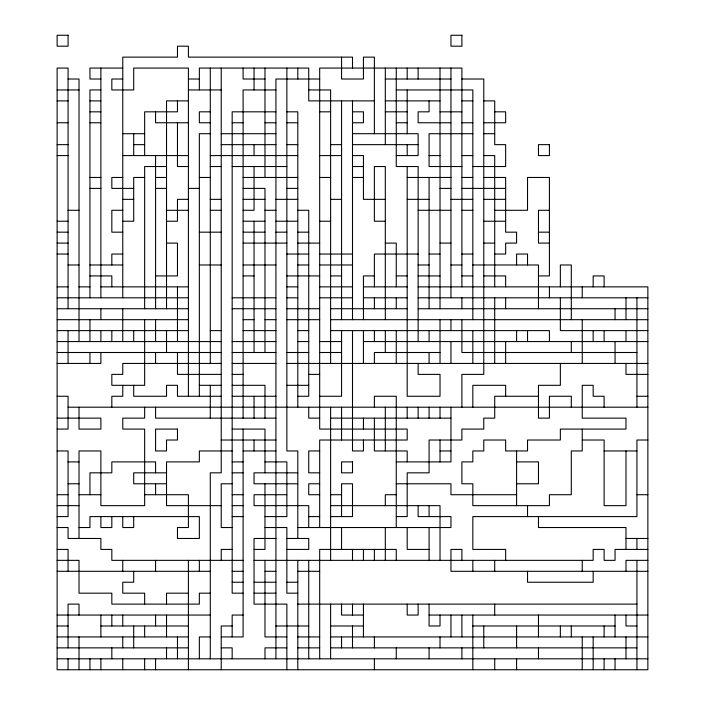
<?xml version="1.0" encoding="UTF-8"?>
<svg xmlns="http://www.w3.org/2000/svg" width="705" height="705" viewBox="0 0 705 705"><rect width="100%" height="100%" fill="white"/><g stroke="black" fill="none" stroke-linecap="round" stroke-linejoin="round"><path stroke-width="1.06" d="M122.767 68.068L89.949 68.068L89.949 79.013L100.886 79.013M68.068 79.013L79.013 79.013L79.013 341.564M122.767 79.013L111.831 79.013L111.831 89.949L133.703 89.949L133.703 68.068L188.402 68.068L188.402 396.263M188.402 79.013L199.348 79.013M264.983 79.013L243.102 79.013L243.102 68.068M319.682 79.013L275.919 79.013L275.919 658.814M385.318 79.013L450.953 79.013M461.898 79.013L483.78 79.013L483.78 374.381L461.898 374.381L461.898 407.199M57.131 89.949L79.013 89.949M100.886 89.949L89.949 89.949L89.949 297.801M188.402 89.949L221.22 89.949M275.919 89.949L243.102 89.949L243.102 418.135M308.737 89.949L330.619 89.949L330.619 363.436M396.263 89.949L472.835 89.949L472.835 319.682M57.131 100.886L68.068 100.886M89.949 100.886L100.886 100.886M188.402 100.886L166.53 100.886L166.53 308.737M374.381 100.886L308.737 100.886L308.737 68.068L199.348 68.068L199.348 89.949M385.318 100.886L440.017 100.886M461.898 100.886L472.835 100.886M483.78 100.886L494.716 100.886L494.716 144.648L505.652 144.648L505.652 166.53L472.835 166.53M89.949 111.831L100.886 111.831M210.284 111.831L199.348 111.831L199.348 122.767L210.284 122.767M275.919 111.831L232.165 111.831L232.165 593.169L243.102 593.169M286.864 111.831L297.801 111.831L297.801 407.199M319.682 111.831L330.619 111.831M352.5 111.831L363.436 111.831L363.436 122.767L352.5 122.767M385.318 111.831L407.199 111.831M440.017 111.831L461.898 111.831M494.716 111.831L505.652 111.831L505.652 122.767L483.78 122.767M57.131 122.767L68.068 122.767M89.949 122.767L100.886 122.767M188.402 122.767L155.585 122.767L155.585 111.831M232.165 122.767L243.102 122.767M264.983 122.767L275.919 122.767M286.864 122.767L297.801 122.767M396.263 122.767L407.199 122.767M450.953 122.767L418.135 122.767L418.135 111.831L429.081 111.831L429.081 100.886M461.898 122.767L472.835 122.767M122.767 133.703L144.648 133.703M210.284 133.703L199.348 133.703L199.348 396.263M221.22 133.703L275.919 133.703M352.5 133.703L418.135 133.703L418.135 155.585L396.263 155.585M472.835 133.703L429.081 133.703L429.081 166.53L461.898 166.53M483.78 133.703L494.716 133.703M57.131 144.648L68.068 144.648M133.703 144.648L144.648 144.648M221.22 144.648L275.919 144.648M286.864 144.648L297.801 144.648M330.619 144.648L341.564 144.648M352.5 144.648L418.135 144.648M57.131 155.585L68.068 155.585M122.767 155.585L188.402 155.585M210.284 155.585L297.801 155.585M319.682 155.585L341.564 155.585M352.5 155.585L363.436 155.585L363.436 199.348L385.318 199.348M429.081 155.585L440.017 155.585M461.898 155.585L472.835 155.585M483.78 155.585L494.716 155.585L494.716 286.864M166.53 166.53L144.648 166.53L144.648 308.737M188.402 166.53L177.466 166.53L177.466 122.767M210.284 166.53L221.22 166.53M232.165 166.53L286.864 166.53M352.5 166.53L363.436 166.53M89.949 177.466L100.886 177.466M122.767 177.466L111.831 177.466L111.831 188.402L133.703 188.402M144.648 177.466L133.703 177.466L133.703 221.22L122.767 221.22M155.585 177.466L166.53 177.466M199.348 177.466L210.284 177.466M243.102 177.466L297.801 177.466M319.682 177.466L330.619 177.466M352.5 177.466L363.436 177.466M407.199 177.466L450.953 177.466M461.898 177.466L472.835 177.466M483.78 177.466L505.652 177.466L505.652 232.165L516.598 232.165L516.598 243.102L505.652 243.102L505.652 254.047L494.716 254.047M89.949 188.402L100.886 188.402M155.585 188.402L166.53 188.402M188.402 188.402L199.348 188.402M243.102 188.402L264.983 188.402L264.983 352.5M286.864 188.402L297.801 188.402M440.017 188.402L450.953 188.402M461.898 188.402L505.652 188.402M122.767 199.348L133.703 199.348M188.402 199.348L177.466 199.348L177.466 221.22L166.53 221.22M210.284 199.348L221.22 199.348M243.102 199.348L264.983 199.348M275.919 199.348L297.801 199.348M330.619 199.348L341.564 199.348M407.199 199.348L429.081 199.348M450.953 199.348L472.835 199.348M483.78 199.348L505.652 199.348M68.068 210.284L79.013 210.284M122.767 210.284L111.831 210.284L111.831 232.165L122.767 232.165M166.53 210.284L188.402 210.284M210.284 210.284L221.22 210.284M243.102 210.284L254.047 210.284L254.047 166.53M264.983 210.284L275.919 210.284M297.801 210.284L308.737 210.284L308.737 396.263L297.801 396.263M418.135 210.284L450.953 210.284M461.898 210.284L472.835 210.284M494.716 210.284L527.534 210.284L527.534 177.466L549.415 177.466L549.415 275.919L538.47 275.919M549.415 210.284L538.47 210.284L538.47 243.102L549.415 243.102M57.131 221.22L68.068 221.22M243.102 221.22L264.983 221.22M275.919 221.22L297.801 221.22M319.682 221.22L330.619 221.22M385.318 221.22L374.381 221.22L374.381 166.53L385.318 166.53L385.318 319.682M483.78 221.22L505.652 221.22M57.131 232.165L68.068 232.165M199.348 232.165L221.22 232.165M243.102 232.165L264.983 232.165M275.919 232.165L286.864 232.165M297.801 232.165L308.737 232.165M538.47 232.165L549.415 232.165M57.131 243.102L68.068 243.102M166.53 243.102L177.466 243.102L177.466 275.919L155.585 275.919M243.102 243.102L286.864 243.102M297.801 243.102L319.682 243.102M385.318 243.102L396.263 243.102L396.263 286.864M440.017 243.102L450.953 243.102M483.78 243.102L494.716 243.102M57.131 254.047L68.068 254.047M122.767 254.047L111.831 254.047L111.831 264.983M286.864 254.047L308.737 254.047M319.682 254.047L352.5 254.047M418.135 254.047L374.381 254.047L374.381 286.864M429.081 254.047L440.017 254.047M461.898 254.047L472.835 254.047M68.068 264.983L79.013 264.983M89.949 264.983L122.767 264.983M199.348 264.983L221.22 264.983M243.102 264.983L275.919 264.983M297.801 264.983L308.737 264.983M319.682 264.983L352.5 264.983M418.135 264.983L429.081 264.983M450.953 264.983L461.898 264.983M472.835 264.983L538.47 264.983L538.47 308.737M89.949 275.919L111.831 275.919L111.831 286.864M243.102 275.919L254.047 275.919M286.864 275.919L319.682 275.919M330.619 275.919L341.564 275.919M374.381 275.919L363.436 275.919L363.436 319.682M396.263 275.919L407.199 275.919M418.135 275.919L440.017 275.919M461.898 275.919L472.835 275.919M483.78 275.919L505.652 275.919L505.652 286.864M57.131 286.864L68.068 286.864M79.013 286.864L89.949 286.864M100.886 286.864L188.402 286.864M286.864 286.864L297.801 286.864M319.682 286.864L352.5 286.864M363.436 286.864L407.199 286.864M418.135 286.864L647.869 286.864L647.869 669.75L57.131 669.75L57.131 68.068L68.068 68.068L68.068 308.737M57.131 297.801L188.402 297.801M232.165 297.801L275.919 297.801M286.864 297.801L297.801 297.801M319.682 297.801L352.5 297.801M363.436 297.801L407.199 297.801M418.135 297.801L647.869 297.801M57.131 308.737L188.402 308.737M232.165 308.737L275.919 308.737M286.864 308.737L319.682 308.737M330.619 308.737L407.199 308.737M418.135 308.737L647.869 308.737M57.131 319.682L188.402 319.682M243.102 319.682L254.047 319.682M264.983 319.682L275.919 319.682M286.864 319.682L319.682 319.682M330.619 319.682L647.869 319.682M57.131 330.619L188.402 330.619M210.284 330.619L221.22 330.619M243.102 330.619L275.919 330.619M297.801 330.619L308.737 330.619M330.619 330.619L549.415 330.619L549.415 341.564M647.869 330.619L560.352 330.619L560.352 297.801M57.131 341.564L221.22 341.564M232.165 341.564L275.919 341.564M297.801 341.564L308.737 341.564M319.682 341.564L341.564 341.564M363.436 341.564L647.869 341.564M57.131 352.5L221.22 352.5M232.165 352.5L275.919 352.5M286.864 352.5L308.737 352.5M319.682 352.5L341.564 352.5M440.017 352.5L374.381 352.5L374.381 363.436M636.932 352.5L461.898 352.5L461.898 319.682M57.131 363.436L100.886 363.436L100.886 352.5M221.22 363.436L122.767 363.436L122.767 374.381L111.831 374.381L111.831 385.318L144.648 385.318L144.648 319.682M232.165 363.436L275.919 363.436M286.864 363.436L647.869 363.436M221.22 374.381L177.466 374.381L177.466 352.5M232.165 374.381L243.102 374.381M308.737 374.381L319.682 374.381M647.869 374.381L625.987 374.381L625.987 363.436M199.348 385.318L221.22 385.318M232.165 385.318L264.983 385.318L264.983 418.135M286.864 385.318L308.737 385.318M57.131 396.263L68.068 396.263L68.068 429.081L57.131 429.081M221.22 396.263L177.466 396.263L177.466 385.318L166.53 385.318L166.53 396.263L133.703 396.263L133.703 385.318M232.165 396.263L275.919 396.263M319.682 396.263L341.564 396.263L341.564 330.619M538.47 396.263L494.716 396.263L494.716 418.135L483.78 418.135L483.78 429.081L461.898 429.081L461.898 440.017L429.081 440.017L429.081 472.835L407.199 472.835L407.199 516.598L396.263 516.598M636.932 396.263L647.869 396.263M68.068 407.199L647.869 407.199M57.131 418.135L100.886 418.135L100.886 429.081L79.013 429.081L79.013 407.199M275.919 418.135L155.585 418.135L155.585 407.199M319.682 418.135L308.737 418.135L308.737 407.199M330.619 418.135L450.953 418.135M232.165 429.081L264.983 429.081L264.983 472.835M221.22 440.017L275.919 440.017M582.233 440.017L604.115 440.017L604.115 505.652L625.987 505.652L625.987 450.953M647.869 440.017L636.932 440.017L636.932 516.598L472.835 516.598L472.835 549.415L505.652 549.415L505.652 560.352M57.131 450.953L68.068 450.953L68.068 516.598L57.131 516.598M232.165 450.953L199.348 450.953L199.348 461.898L166.53 461.898L166.53 505.652L221.22 505.652M243.102 450.953L275.919 450.953M319.682 450.953L308.737 450.953L308.737 472.835L319.682 472.835M440.017 450.953L450.953 450.953M604.115 450.953L636.932 450.953M68.068 461.898L79.013 461.898M232.165 461.898L243.102 461.898M264.983 461.898L286.864 461.898L286.864 516.598L264.983 516.598M396.263 461.898L450.953 461.898L450.953 407.199M516.598 461.898L538.47 461.898L538.47 483.78L516.598 483.78M166.53 472.835L133.703 472.835L133.703 483.78L166.53 483.78M232.165 472.835L243.102 472.835M297.801 472.835L254.047 472.835L254.047 483.78L297.801 483.78M68.068 483.78L79.013 483.78M232.165 483.78L221.22 483.78L221.22 527.534L232.165 527.534M319.682 483.78L308.737 483.78L308.737 494.716L319.682 494.716M396.263 483.78L450.953 483.78L450.953 494.716L516.598 494.716M57.131 494.716L68.068 494.716M79.013 494.716L100.886 494.716M144.648 494.716L188.402 494.716L188.402 527.534L177.466 527.534L177.466 538.47L199.348 538.47L199.348 516.598L89.949 516.598L89.949 527.534L79.013 527.534M232.165 494.716L243.102 494.716M286.864 494.716L254.047 494.716L254.047 505.652L308.737 505.652L308.737 527.534M330.619 494.716L341.564 494.716M396.263 494.716L385.318 494.716L385.318 505.652M636.932 494.716L647.869 494.716M57.131 505.652L79.013 505.652M232.165 505.652L243.102 505.652M330.619 505.652L440.017 505.652L440.017 560.352M232.165 516.598L243.102 516.598M308.737 516.598L319.682 516.598M330.619 516.598L352.5 516.598L352.5 483.78L341.564 483.78L341.564 516.598M57.131 527.534L68.068 527.534L68.068 538.47L100.886 538.47L100.886 549.415L111.831 549.415L111.831 560.352L243.102 560.352M264.983 527.534L286.864 527.534L286.864 593.169L297.801 593.169M297.801 527.534L450.953 527.534L450.953 516.598L418.135 516.598L418.135 505.652M275.919 538.47L254.047 538.47L254.047 604.115L286.864 604.115L286.864 669.75M286.864 538.47L308.737 538.47L308.737 549.415L286.864 549.415M625.987 538.47L647.869 538.47M57.131 549.415L68.068 549.415L68.068 571.297M232.165 549.415L221.22 549.415L221.22 560.352M254.047 549.415L264.983 549.415L264.983 483.78M429.081 549.415L407.199 549.415L407.199 527.534M647.869 549.415L615.051 549.415L615.051 560.352L604.115 560.352L604.115 549.415L593.169 549.415L593.169 560.352L254.047 560.352M57.131 560.352L79.013 560.352L79.013 593.169L111.831 593.169L111.831 604.115L199.348 604.115L199.348 593.169L210.284 593.169M647.869 560.352L625.987 560.352L625.987 571.297M57.131 571.297L210.284 571.297M232.165 571.297L243.102 571.297M264.983 571.297L275.919 571.297M297.801 571.297L319.682 571.297M647.869 571.297L450.953 571.297L450.953 549.415L461.898 549.415L461.898 560.352M232.165 582.233L243.102 582.233M254.047 582.233L275.919 582.233M286.864 582.233L297.801 582.233M188.402 593.169L166.53 593.169L166.53 604.115M254.047 593.169L275.919 593.169M297.801 604.115L636.932 604.115M57.131 615.051L210.284 615.051M243.102 615.051L232.165 615.051L232.165 636.932M363.436 615.051L341.564 615.051L341.564 604.115M429.081 615.051L647.869 615.051M57.131 625.987L68.068 625.987M100.886 625.987L188.402 625.987M232.165 625.987L221.22 625.987L221.22 669.75M275.919 625.987L308.737 625.987M330.619 625.987L363.436 625.987M472.835 625.987L615.051 625.987M636.932 625.987L625.987 625.987L625.987 615.051M57.131 636.932L188.402 636.932M210.284 636.932L199.348 636.932L199.348 658.814M221.22 636.932L243.102 636.932L243.102 429.081M286.864 636.932L264.983 636.932L264.983 560.352M297.801 636.932L319.682 636.932M330.619 636.932L647.869 636.932M57.131 647.869L188.402 647.869M221.22 647.869L232.165 647.869L232.165 658.814M286.864 647.869L264.983 647.869L264.983 658.814M297.801 647.869L319.682 647.869M330.619 647.869L636.932 647.869M57.131 658.814L647.869 658.814M636.932 297.801L636.932 407.199M636.932 538.47L636.932 549.415M636.932 560.352L636.932 669.75M625.987 297.801L625.987 319.682M625.987 330.619L625.987 341.564M625.987 549.415L625.987 527.534L538.47 527.534L538.47 516.598M625.987 636.932L625.987 658.814M615.051 308.737L615.051 319.682M615.051 341.564L615.051 363.436M615.051 615.051L615.051 636.932M615.051 658.814L615.051 669.75M604.115 286.864L604.115 275.919L593.169 275.919L593.169 286.864M604.115 330.619L604.115 341.564M604.115 407.199L604.115 396.263L593.169 396.263L593.169 385.318L582.233 385.318L582.233 418.135L625.987 418.135L625.987 429.081L560.352 429.081L560.352 440.017L527.534 440.017L527.534 450.953L505.652 450.953L505.652 440.017L483.78 440.017L483.78 450.953L472.835 450.953L472.835 461.898L461.898 461.898L461.898 483.78L472.835 483.78L472.835 505.652L549.415 505.652L549.415 494.716L571.297 494.716L571.297 450.953L582.233 450.953L582.233 429.081M604.115 625.987L604.115 636.932M604.115 658.814L604.115 669.75M593.169 330.619L593.169 341.564M593.169 571.297L593.169 582.233L527.534 582.233L527.534 571.297M593.169 636.932L593.169 669.75M582.233 286.864L582.233 297.801M582.233 319.682L582.233 363.436M582.233 560.352L582.233 571.297M582.233 636.932L582.233 669.75M571.297 319.682L571.297 264.983L560.352 264.983L560.352 286.864M571.297 341.564L571.297 352.5M571.297 407.199L571.297 396.263L549.415 396.263L549.415 418.135L538.47 418.135L538.47 385.318L560.352 385.318L560.352 363.436M571.297 625.987L571.297 636.932M560.352 625.987L560.352 636.932M549.415 286.864L549.415 297.801M538.47 615.051L538.47 636.932M538.47 647.869L538.47 658.814M527.534 264.983L527.534 254.047L516.598 254.047L516.598 264.983M527.534 330.619L527.534 341.564M527.534 505.652L527.534 516.598M516.598 330.619L516.598 341.564M516.598 450.953L516.598 505.652M516.598 625.987L516.598 647.869M516.598 658.814L516.598 669.75M505.652 297.801L505.652 308.737M505.652 341.564L505.652 363.436M505.652 396.263L505.652 385.318L472.835 385.318L472.835 407.199M494.716 297.801L494.716 363.436M494.716 560.352L494.716 571.297M494.716 604.115L494.716 615.051M494.716 658.814L494.716 669.75M483.78 625.987L483.78 647.869M472.835 330.619L472.835 363.436M472.835 560.352L472.835 571.297M472.835 615.051L472.835 669.75M461.898 286.864L461.898 68.068L319.682 68.068L319.682 429.081L407.199 429.081L407.199 440.017L319.682 440.017L319.682 527.534M461.898 297.801L461.898 308.737M461.898 615.051L461.898 636.932M461.898 647.869L461.898 658.814M450.953 68.068L450.953 297.801M450.953 319.682L450.953 330.619M450.953 341.564L450.953 363.436M450.953 615.051L450.953 636.932M440.017 68.068L440.017 308.737M440.017 319.682L440.017 363.436M440.017 407.199L440.017 418.135M440.017 440.017L440.017 461.898M440.017 615.051L440.017 625.987L429.081 625.987L429.081 604.115M440.017 636.932L440.017 647.869M429.081 177.466L429.081 308.737M429.081 330.619L429.081 341.564M429.081 352.5L429.081 363.436M429.081 407.199L429.081 418.135M429.081 505.652L429.081 516.598M429.081 527.534L429.081 560.352M429.081 647.869L429.081 658.814M418.135 68.068L418.135 79.013M418.135 341.564L418.135 166.53L396.263 166.53L396.263 68.068M418.135 363.436L418.135 374.381L440.017 374.381L440.017 396.263L407.199 396.263L407.199 166.53M418.135 407.199L418.135 418.135M418.135 604.115L418.135 615.051L407.199 615.051L407.199 604.115M407.199 68.068L407.199 79.013M407.199 89.949L407.199 133.703M407.199 144.648L407.199 155.585M407.199 407.199L407.199 418.135M407.199 461.898L407.199 450.953L374.381 450.953L374.381 418.135M396.263 297.801L396.263 308.737M396.263 330.619L396.263 363.436M396.263 527.534L396.263 396.263L374.381 396.263L374.381 407.199M396.263 560.352L396.263 549.415L319.682 549.415L319.682 658.814M396.263 647.869L396.263 658.814M385.318 68.068L385.318 144.648M385.318 330.619L385.318 352.5M385.318 407.199L385.318 450.953M385.318 527.534L385.318 560.352M374.381 133.703L374.381 57.131L363.436 57.131L363.436 79.013L341.564 79.013L341.564 57.131M374.381 297.801L374.381 308.737M374.381 330.619L374.381 341.564M374.381 549.415L374.381 560.352M374.381 636.932L374.381 647.869M374.381 658.814L374.381 669.75M363.436 330.619L363.436 363.436M363.436 418.135L363.436 429.081M363.436 440.017L363.436 450.953L352.5 450.953L352.5 330.619M363.436 549.415L363.436 560.352M363.436 604.115L363.436 636.932M352.5 68.068L352.5 57.131L188.402 57.131L188.402 46.186L177.466 46.186L177.466 57.131L122.767 57.131L122.767 297.801M352.5 100.886L352.5 319.682M352.5 549.415L352.5 560.352M352.5 604.115L352.5 615.051M352.5 625.987L352.5 647.869M341.564 100.886L341.564 319.682M341.564 407.199L341.564 440.017M341.564 527.534L341.564 549.415M341.564 636.932L341.564 647.869M330.619 407.199L330.619 560.352M330.619 604.115L330.619 658.814M308.737 560.352L308.737 658.814M297.801 68.068L297.801 79.013M297.801 538.47L297.801 450.953L286.864 450.953L286.864 68.068M297.801 560.352L297.801 669.75M264.983 68.068L264.983 177.466M254.047 68.068L254.047 89.949M254.047 144.648L254.047 155.585M254.047 221.22L254.047 352.5M254.047 396.263L254.047 418.135M254.047 440.017L254.047 450.953M221.22 68.068L221.22 472.835L210.284 472.835L210.284 658.814M210.284 68.068L210.284 363.436M210.284 385.318L210.284 418.135M199.348 560.352L199.348 571.297M188.402 560.352L188.402 669.75M177.466 100.886L177.466 111.831L144.648 111.831L144.648 155.585M177.466 286.864L177.466 341.564M177.466 636.932L177.466 658.814M166.53 330.619L166.53 352.5M166.53 615.051L166.53 636.932M166.53 647.869L166.53 658.814M155.585 155.585L155.585 308.737M155.585 319.682L155.585 341.564M155.585 352.5L155.585 363.436M155.585 472.835L155.585 461.898L111.831 461.898L111.831 472.835L89.949 472.835L89.949 494.716M155.585 483.78L155.585 494.716M155.585 560.352L155.585 571.297M155.585 615.051L155.585 625.987M155.585 658.814L155.585 669.75M144.648 407.199L144.648 418.135L122.767 418.135L122.767 429.081L144.648 429.081L144.648 505.652L100.886 505.652L100.886 450.953L79.013 450.953L79.013 538.47M144.648 604.115L144.648 593.169L122.767 593.169L122.767 582.233L133.703 582.233L133.703 571.297M144.648 625.987L144.648 636.932M144.648 658.814L144.648 669.75M133.703 133.703L133.703 155.585M133.703 330.619L133.703 341.564M133.703 516.598L133.703 527.534L122.767 527.534L122.767 516.598M133.703 625.987L133.703 647.869M122.767 308.737L122.767 341.564M122.767 385.318L122.767 396.263L111.831 396.263L111.831 407.199M122.767 560.352L122.767 571.297M122.767 615.051L122.767 625.987M122.767 636.932L122.767 647.869M122.767 658.814L122.767 669.75M111.831 330.619L111.831 341.564M111.831 516.598L111.831 527.534L100.886 527.534L100.886 516.598M111.831 615.051L111.831 625.987M111.831 647.869L111.831 658.814M100.886 68.068L100.886 297.801M100.886 308.737L100.886 319.682M100.886 330.619L100.886 341.564M100.886 615.051L100.886 636.932M100.886 658.814L100.886 669.75M89.949 319.682L89.949 341.564M89.949 352.5L89.949 363.436M89.949 658.814L89.949 669.75M79.013 615.051L79.013 604.115L68.068 604.115L68.068 647.869M79.013 636.932L79.013 669.75M68.068 330.619L68.068 363.436M68.068 658.814L68.068 669.75M68.068 35.25L57.131 35.25L57.131 46.186L68.068 46.186L68.068 35.25M461.898 35.25L450.953 35.25L450.953 46.186L461.898 46.186L461.898 35.25M549.415 144.648L538.47 144.648L538.47 155.585L549.415 155.585L549.415 144.648M177.466 429.081L155.585 429.081L155.585 450.953L166.53 450.953L166.53 440.017L177.466 440.017L177.466 429.081M352.5 461.898L341.564 461.898L341.564 472.835L352.5 472.835L352.5 461.898"/></g></svg>
